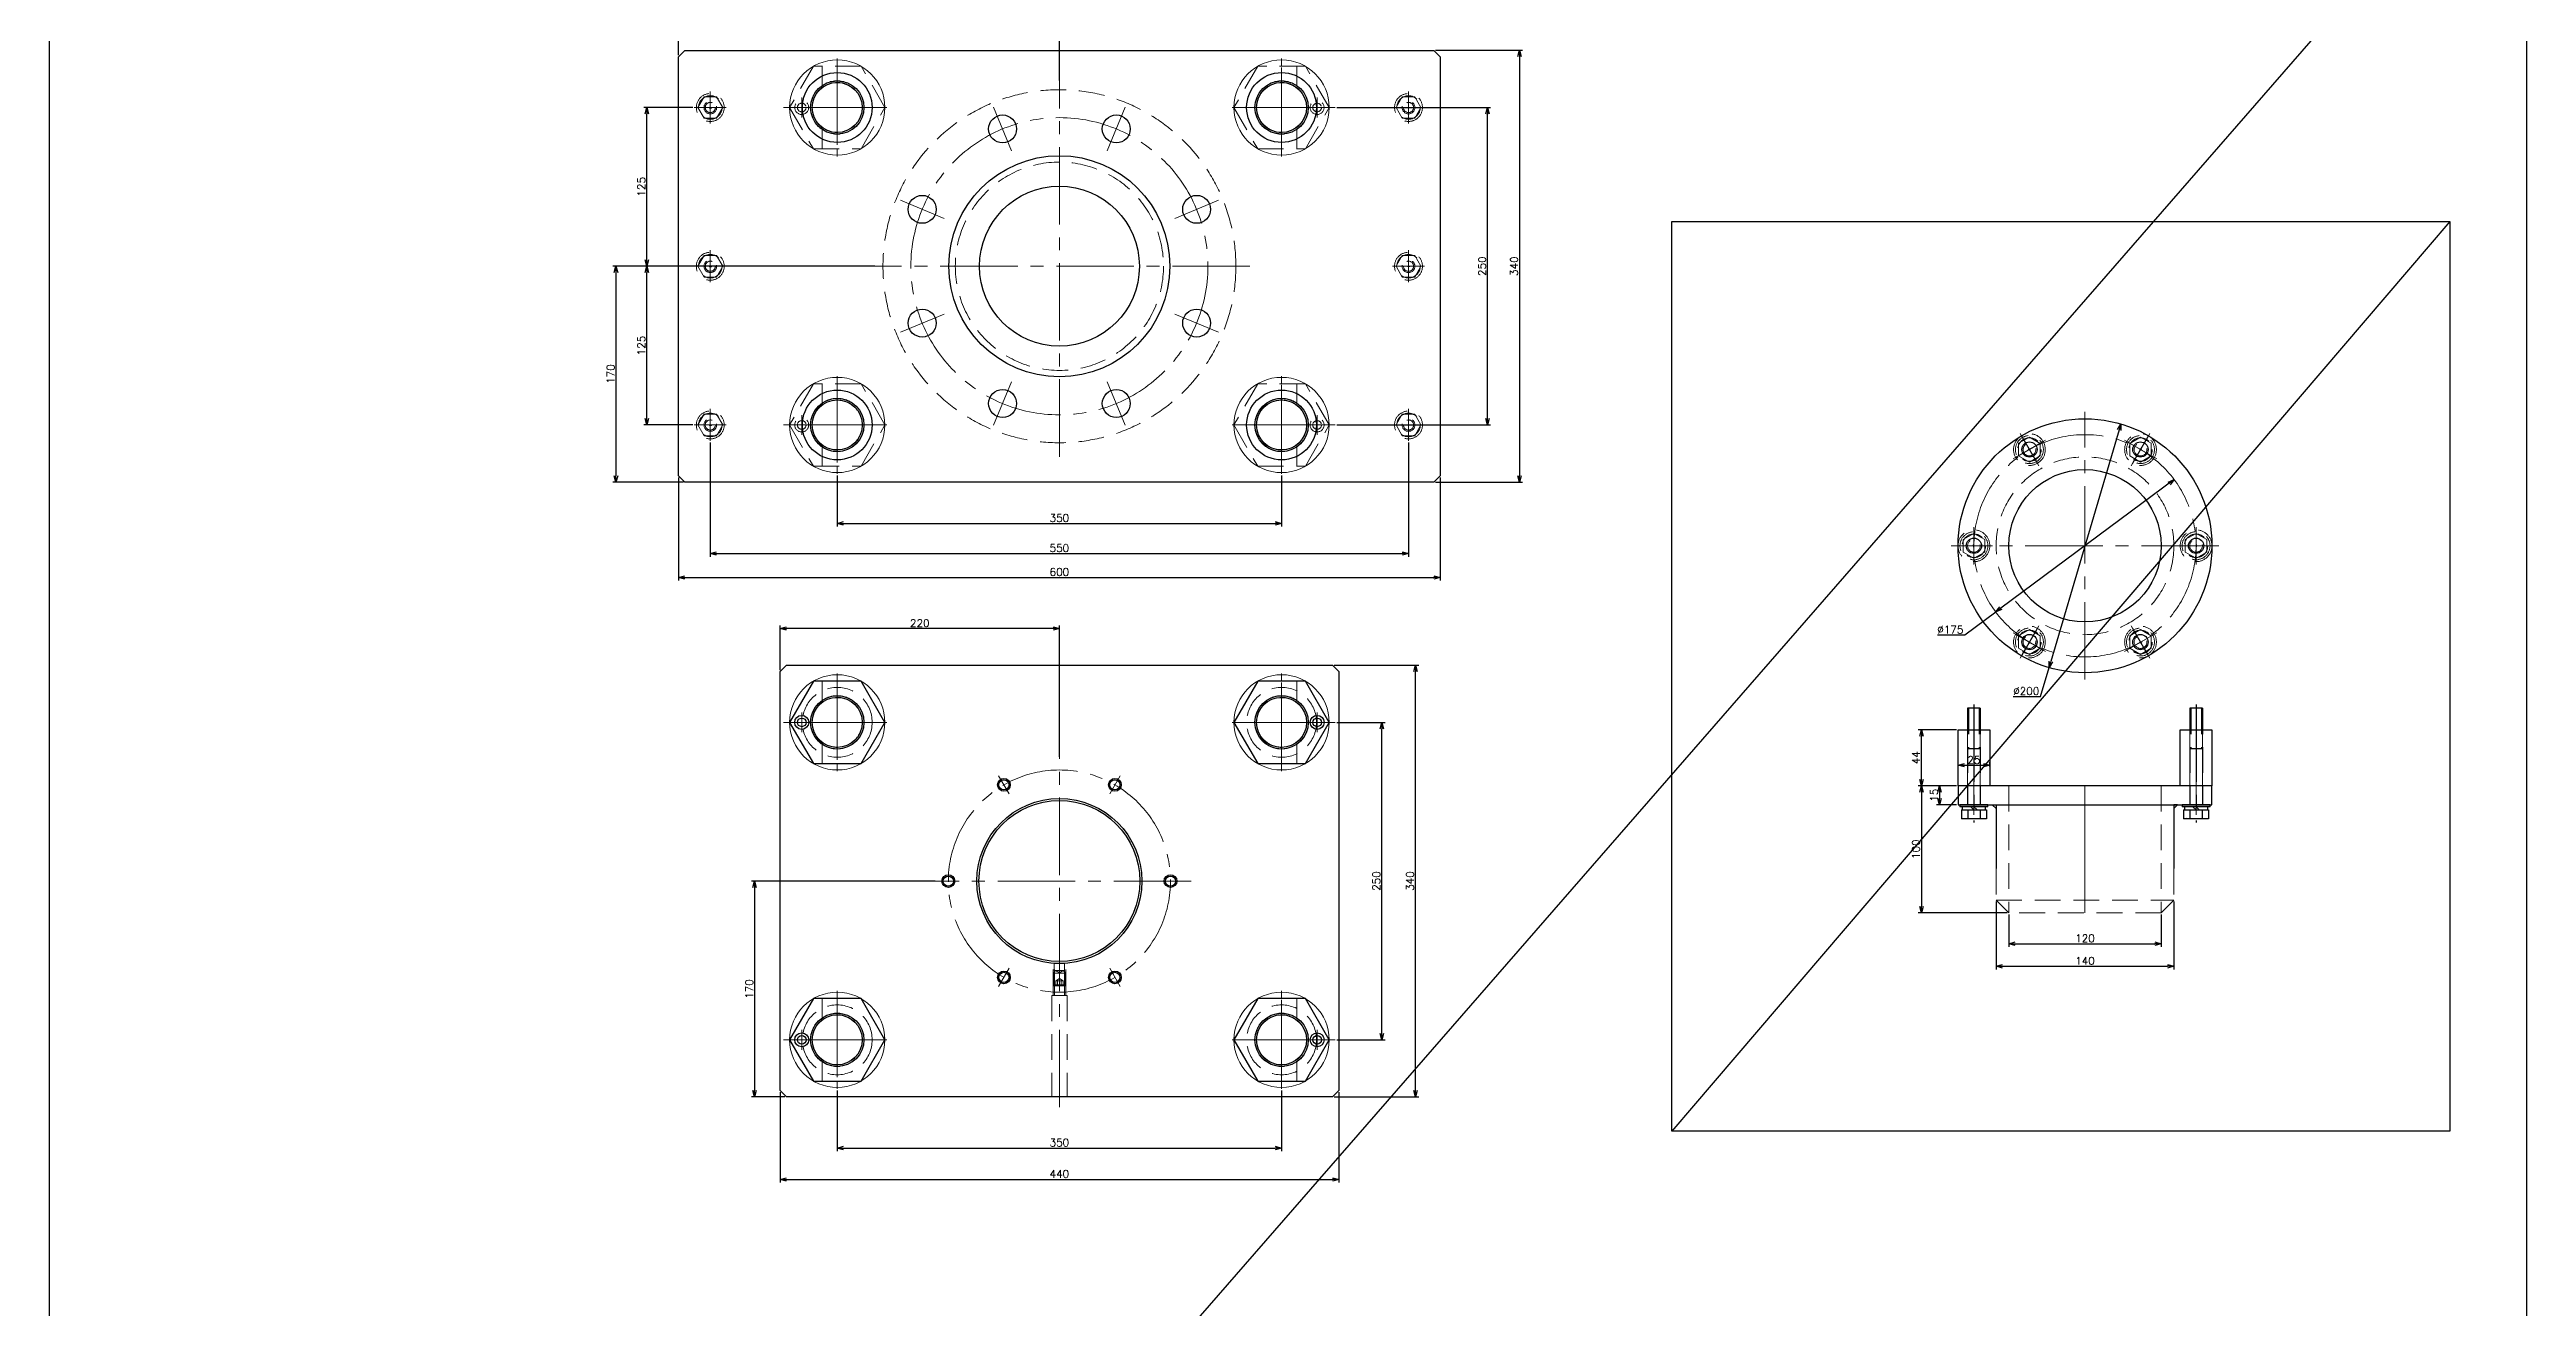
# Model space of a CAD drawing. Header units: millimetres. Extents: x 0 to 49006, y -7876 to 6995.
# Drawn here: x 18518 to 20469, y -2843 to -1852 of the extents above; entities that cross this region are included whole.
import ezdxf

# ---------------------------------------------------------------- set-up
doc = ezdxf.new("R2010")
doc.units = ezdxf.units.MM
doc.header["$LTSCALE"] = 3.2
doc.header["$PDMODE"] = 99
doc.header["$PDSIZE"] = 1
doc.linetypes.add('CENTER2', pattern=[28.575, 19.05, -3.175, 3.175, -3.175])
doc.linetypes.add('HIDDEN', pattern=[9.525, 6.35, -3.175])
for name, color, linetype, lineweight in [('04_HIDDEN', 2, 'HIDDEN', 13), ('05_CENTER', 4, 'CENTER2', 13), ('08_DIM', 3, 'Continuous', 13)]:
    doc.layers.add(name, color=color, linetype=linetype, lineweight=lineweight)
doc.layers.add('10_DRAFT', color=8, linetype='Continuous', lineweight=0, plot=False)
doc.layers.add('10_補助線', color=8, linetype='Continuous', lineweight=13, plot=False)
doc.styles.add('KSS_TXT', font='txt.shx', dxfattribs={"bigfont": 'extfont2.shx'})
doc.styles.add('KSS_TXT_L', font='txt.shx', dxfattribs={"height": 36, "bigfont": 'extfont2.shx'})
doc.dimstyles.new('KSS_DIM', dxfattribs={"dimscale": 12, "dimtxt": 3, "dimasz": 2.5, "dimexe": 1.25, "dimexo": 0.625, "dimtad": 1, "dimdsep": 46, "dimtxsty": 'KSS_TXT', "dimblk": 'OPEN30', "dimcen": 0, "dimazin": 2, "dimtfac": 0.75, "dimtmove": 0, "dimatfit": 3, "dimldrblk": 'OPEN30', "dimfxl": 1.25, "dimtolj": 1, "dimarcsym": 0})
doc.dimstyles.new('KSS_DIM$3', dxfattribs={"dimscale": 12, "dimtxt": 3, "dimasz": 2.5, "dimexe": 1.25, "dimexo": 0.625, "dimtad": 1, "dimtih": 1, "dimtoh": 1, "dimdsep": 46, "dimtxsty": 'KSS_TXT', "dimblk": 'OPEN30', "dimcen": 0, "dimazin": 2, "dimtfac": 0.75, "dimtofl": 0, "dimtmove": 0, "dimatfit": 3, "dimldrblk": 'OPEN30', "dimfxl": 1.25, "dimtolj": 1, "dimarcsym": 0})

# ---------------------------------------------------------------- blocks, each defined once
blk = doc.blocks.new('A$C71336A15_1_1')
at = {"color": 0}
for radius in [27.5, 21, 19.7]:
    blk.add_circle((0, 0), radius, dxfattribs=at)
at = {"layer": '05_CENTER'}
for p, q in [((0, 31.5), (0, -31.5)), ((-31.5, 0), (31.5, 0))]:
    blk.add_line(p, q, dxfattribs=at)
blk = doc.blocks.new('A$C114414DD_1_1')
at = {"color": 0}
for p, q in [((10, 16), (10, -34.2)), ((150, 16), (150, -34.2))]:
    blk.add_line(p, q, dxfattribs=at)
blk.add_lwpolyline([(180, 31), (-20, 31), (-20, 16), (180, 16)], close=True, dxfattribs=at)
at = {"color": 3}
for points in [[(10, 16), (10, 13), (7, 16), (7, 16)], [(150, 16), (150, 13), (153, 16), (153, 16)]]:
    blk.add_lwpolyline(points, close=True, dxfattribs=at)
at = {"layer": '04_HIDDEN'}
for p, q in [((20, 31), (20, -69)), ((140, 31), (140, -69)), ((10, -34.2), (10, -59)), ((150, -34.2), (150, -59)), ((10, -59), (20, -69)), ((10, -59), (150, -59)), ((140, -69), (20, -69)), ((150, -59), (140, -69))]:
    blk.add_line(p, q, dxfattribs=at)
at = {"layer": '05_CENTER'}
for p, q in [((-7.5, 38.4), (-7.5, 8.2)), ((167.5, 38.4), (167.5, 8.2))]:
    blk.add_line(p, q, dxfattribs=at)
at = {"layer": '10_DRAFT'}
blk.add_line((80, 31), (80, -69), dxfattribs=at)
blk = doc.blocks.new('A$C473059FA_1_1')
at = {"color": 0}
for centre, radius in [((0, 0), 100), ((-43.7, 75.8), 6), ((43.7, 75.8), 6), ((0, 0), 60), ((-87.5, 0), 6), ((87.5, 0), 6), ((-43.7, -75.8), 6), ((43.7, -75.8), 6)]:
    blk.add_circle(centre, radius, dxfattribs=at)
at = {"layer": '04_HIDDEN'}
blk.add_circle((0, 0), 70, dxfattribs=at)
at = {"layer": '05_CENTER'}
for p, q in [((0, -105.4), (0, 105.4)), ((-38, 65.8), (-49.5, 85.8)), ((38, 65.8), (49.5, 85.8)), ((78.4, 0), (101.6, 0)), ((105.4, 0), (-105.4, 0)), ((-78.4, 0), (-101.6, 0)), ((-38, -65.8), (-49.5, -85.8)), ((38, -65.8), (49.5, -85.8))]:
    blk.add_line(p, q, dxfattribs=at)
blk.add_circle((0, 0), 87.5, dxfattribs=at)
blk = doc.blocks.new('KNCLSS10-25-12b_1_1')
at = {"color": 0}
for radius in [12.5, 5]:
    blk.add_circle((0, 0), radius, dxfattribs=at)
at = {"layer": '05_CENTER', "color": 0}
for p, q in [((14.7, 0), (-14.7, 0)), ((0, -14.7), (0, 14.7))]:
    blk.add_line(p, q, dxfattribs=at)
blk = doc.blocks.new('A$C491655AE_1_1')
at = {"color": 0, "linetype": 'CENTER2'}
for p, q in [((-12.6, 0), (12.6, 0)), ((0, -12.6), (0, 12.6))]:
    blk.add_line(p, q, dxfattribs=at)
at = {"color": 0}
for p, q in [((-9.8, 0), (-4.9, 8.5)), ((-4.9, -8.5), (-9.8, 0)), ((-4.9, 8.5), (4.9, 8.5)), ((4.9, 8.5), (9.8, 0)), ((9.8, 0), (4.9, -8.5)), ((4.9, -8.5), (-4.9, -8.5))]:
    blk.add_line(p, q, dxfattribs=at)
for radius in [11, 9.25]:
    blk.add_circle((0, 0), radius, dxfattribs=at)
at = {"layer": '10_DRAFT', "style": 'KSS_TXT_L'}
blk.add_text('BT-M10', height=0.3, dxfattribs=at).set_placement((-0.7, -0.5))
blk = doc.blocks.new('M6Za_1_1')
at = {"color": 0}
for radius in [5.5, 3.4]:
    blk.add_circle((0, 0), radius, dxfattribs=at)
at = {"layer": '05_CENTER'}
for p, q in [((7.8, 0), (-7.8, 0)), ((0, -7.8), (0, 7.8))]:
    blk.add_line(p, q, dxfattribs=at)
blk = doc.blocks.new('A$C51C205AC_1_1')
at = {"color": 0}
blk.add_lwpolyline([(-18.8, 32.5), (-37.5, 0), (-18.8, -32.5), (18.8, -32.5), (37.5, 0), (18.8, 32.5)], close=True, dxfattribs=at)
for radius in [21, 19.7]:
    blk.add_circle((0, 0), radius, dxfattribs=at)
at = {"layer": '04_HIDDEN'}
for p, q in [((-12, 32.5), (-12, 17.2)), ((-12, -32.5), (-12, -17.2))]:
    blk.add_line(p, q, dxfattribs=at)
at = {"layer": '05_CENTER'}
for p, q in [((0, 38.5), (0, -38.5)), ((-42.3, 0), (42.3, 0))]:
    blk.add_line(p, q, dxfattribs=at)
at = {"layer": '10_補助線'}
blk.add_circle((0, 0), 37.5, dxfattribs=at)
blk.add_blockref('M6Za_1_1', (-28, 0))
blk = doc.blocks.new('A$C2D89044D_1_1')
at = {"color": 0}
blk.add_lwpolyline([(-215, 170), (215, 170), (220, 165), (220, -165), (215, -170), (-215, -170), (-220, -165), (-220, 165)], close=True, dxfattribs=at)
for centre, radius in [((-175, 125), 21), ((175, 125), 21), ((-43.7, 75.8), 5), ((-43.7, 75.8), 4), ((43.7, 75.8), 5), ((43.7, 75.8), 4), ((0, 0), 65), ((0, 0), 63.4), ((-87.5, 0), 5), ((-87.5, 0), 4), ((87.5, 0), 5), ((87.5, 0), 4), ((-43.7, -75.8), 5), ((-43.7, -75.8), 4), ((43.7, -75.8), 5), ((43.7, -75.8), 4), ((-175, -125), 21), ((175, -125), 21)]:
    blk.add_circle(centre, radius, dxfattribs=at)
at = {"layer": '04_HIDDEN'}
for p, q in [((-5, -90), (-5, -65)), ((-4, -90), (-4, -65)), ((4, -90), (4, -65)), ((5, -90), (5, -65)), ((-6, -90), (-6, -170)), ((6, -90), (-6, -90)), ((6, -90), (6, -170))]:
    blk.add_line(p, q, dxfattribs=at)
at = {"layer": '05_CENTER'}
for p, q in [((-175, 156.5), (-175, 93.5)), ((175, 156.5), (175, 93.5)), ((-206.5, 125), (-143.5, 125)), ((143.5, 125), (206.5, 125)), ((0, -178.1), (0, 103.8)), ((-47.9, 83), (-39.6, 68.6)), ((47.9, 83), (39.6, 68.6)), ((103.8, 0), (-103.8, 0)), ((-47.9, -83), (-39.6, -68.6)), ((47.9, -83), (39.6, -68.6)), ((-175, -93.5), (-175, -156.5)), ((175, -93.5), (175, -156.5)), ((-206.5, -125), (-143.5, -125)), ((143.5, -125), (206.5, -125))]:
    blk.add_line(p, q, dxfattribs=at)
blk.add_circle((0, 0), 87.5, dxfattribs=at)
blk = doc.blocks.new('_Open30')
at = {"color": 0, "linetype": 'ByBlock', "lineweight": -2}
for p, q in [((-1, 0.27), (0, 0)), ((0, 0), (-1, -0.27)), ((0, 0), (-1, 0))]:
    blk.add_line(p, q, dxfattribs=at)
blk = doc.blocks.new('*D764')
at = {"layer": '08_DIM', "color": 0, "lineweight": -2, "transparency": 16777216}
for p, q in [((19093.7, -2341), (19093.7, -2305.9)), ((19308.7, -2308.4), (19098.7, -2308.4)), ((19313.7, -2409.4), (19313.7, -2305.9))]:
    blk.add_line(p, q, dxfattribs=at)
at = {"layer": 'Defpoints', "color": 0, "transparency": 16777216}
for p in [(19093.7, -2308.4), (19093.7, -2342.2), (19313.7, -2410.6)]:
    blk.add_point(p, dxfattribs=at)
at = {"layer": '08_DIM', "color": 0, "lineweight": -2, "transparency": 16777216, "xscale": 5, "yscale": 5, "zscale": 5, "rotation": 180}
blk.add_blockref('_Open30', (19093.7, -2308.4), dxfattribs=at)
at = {"layer": '08_DIM', "color": 0, "lineweight": -2, "transparency": 16777216, "xscale": 5, "yscale": 5, "zscale": 5}
blk.add_blockref('_Open30', (19313.7, -2308.4), dxfattribs=at)
at = {"layer": '08_DIM', "color": 0, "transparency": 16777216, "insert": (19203.7, -2304.1), "char_height": 6, "attachment_point": 5, "style": 'KSS_TXT'}
blk.add_mtext('\\A1;220', dxfattribs=at)
blk = doc.blocks.new('SEPN10a_1_1')
at = {"color": 3}
blk.add_lwpolyline([(-5.5, 4.1), (0, 4.1), (0, -4.1), (-5.5, -4.1)], close=True, dxfattribs=at)
at = {"layer": '10_DRAFT'}
blk.add_line((-5.5, 0), (0, 0), dxfattribs=at)
blk = doc.blocks.new('MSSU10-12a_1_1')
at = {"color": 0}
for p, q in [((-12, 4.2), (-11.2, 5)), ((-12, 4.2), (-12, -4.2)), ((-12, 4.2), (-1.2, 4.2)), ((-11.2, 5), (-2, 5)), ((-11.2, 5), (-11.2, -5)), ((0, 3), (-2, 5)), ((-2, 5), (-2, -5)), ((0, -3), (0, 3)), ((-12, -4.2), (-1.2, -4.2)), ((-12, -4.2), (-11.2, -5)), ((-11.2, -5), (-2, -5)), ((0, -3), (-2, -5))]:
    blk.add_line(p, q, dxfattribs=at)
at = {"layer": '04_HIDDEN', "color": 0}
for p, q in [((-8, 2.9), (-12, 2.9)), ((-12, 1.4), (-8, 1.4)), ((-8, 2.9), (-8, -2.9)), ((-6.3, 0), (-8, 2.9)), ((-6.3, 0), (-8, -2.9)), ((0, 3), (-1.7, 0)), ((0, -3), (-1.7, 0)), ((-12, -1.4), (-8, -1.4)), ((-12, -2.9), (-8, -2.9))]:
    blk.add_line(p, q, dxfattribs=at)
at = {"layer": '05_CENTER', "color": 0}
blk.add_line((2, 0), (-14, 0), dxfattribs=at)
blk = doc.blocks.new('*D805')
at = {"layer": '08_DIM', "color": 0, "lineweight": -2, "transparency": 16777216}
for p, q in [((19138.7, -2672), (19138.7, -2719.9)), ((19488.7, -2672), (19488.7, -2719.9)), ((19143.7, -2717.4), (19483.7, -2717.4))]:
    blk.add_line(p, q, dxfattribs=at)
at = {"layer": 'Defpoints', "color": 0, "transparency": 16777216}
for p in [(19138.7, -2670.8), (19488.7, -2670.8), (19488.7, -2717.4)]:
    blk.add_point(p, dxfattribs=at)
at = {"layer": '08_DIM', "color": 0, "lineweight": -2, "transparency": 16777216, "xscale": 5, "yscale": 5, "zscale": 5, "rotation": 180}
blk.add_blockref('_Open30', (19138.7, -2717.4), dxfattribs=at)
at = {"layer": '08_DIM', "color": 0, "lineweight": -2, "transparency": 16777216, "xscale": 5, "yscale": 5, "zscale": 5}
blk.add_blockref('_Open30', (19488.7, -2717.4), dxfattribs=at)
at = {"layer": '08_DIM', "color": 0, "transparency": 16777216, "insert": (19313.7, -2713.1), "char_height": 6, "attachment_point": 5, "style": 'KSS_TXT'}
blk.add_mtext('\\A1;350', dxfattribs=at)
blk = doc.blocks.new('*D811')
at = {"layer": '08_DIM', "color": 0, "lineweight": -2, "transparency": 16777216}
for p, q in [((19093.7, -2673.5), (19093.7, -2744.6)), ((19533.7, -2673.5), (19533.7, -2744.6)), ((19098.7, -2742.1), (19528.7, -2742.1))]:
    blk.add_line(p, q, dxfattribs=at)
at = {"layer": 'Defpoints', "color": 0, "transparency": 16777216}
for p in [(19093.7, -2672.2), (19533.7, -2672.2), (19533.7, -2742.1)]:
    blk.add_point(p, dxfattribs=at)
at = {"layer": '08_DIM', "color": 0, "lineweight": -2, "transparency": 16777216, "xscale": 5, "yscale": 5, "zscale": 5, "rotation": 180}
blk.add_blockref('_Open30', (19093.7, -2742.1), dxfattribs=at)
at = {"layer": '08_DIM', "color": 0, "lineweight": -2, "transparency": 16777216, "xscale": 5, "yscale": 5, "zscale": 5}
blk.add_blockref('_Open30', (19533.7, -2742.1), dxfattribs=at)
at = {"layer": '08_DIM', "color": 0, "transparency": 16777216, "insert": (19313.7, -2737.8), "char_height": 6, "attachment_point": 5, "style": 'KSS_TXT'}
blk.add_mtext('\\A1;440', dxfattribs=at)
blk = doc.blocks.new('*D812')
at = {"layer": '08_DIM', "color": 0, "lineweight": -2, "transparency": 16777216}
for p, q in [((19532.2, -2382.2), (19570.2, -2382.2)), ((19567.7, -2627.2), (19567.7, -2387.2)), ((19532.2, -2632.2), (19570.2, -2632.2))]:
    blk.add_line(p, q, dxfattribs=at)
at = {"layer": 'Defpoints', "color": 0, "transparency": 16777216}
for p in [(19531, -2382.2), (19567.7, -2382.2), (19531, -2632.2)]:
    blk.add_point(p, dxfattribs=at)
at = {"layer": '08_DIM', "color": 0, "lineweight": -2, "transparency": 16777216, "xscale": 5, "yscale": 5, "zscale": 5}
for p, rotation in [((19567.7, -2382.2), 90), ((19567.7, -2632.2), 270)]:
    blk.add_blockref('_Open30', p, dxfattribs=dict(at, rotation=rotation))
at = {"layer": '08_DIM', "color": 0, "transparency": 16777216, "insert": (19563.4, -2507.2), "char_height": 6, "attachment_point": 5, "rotation": 90, "style": 'KSS_TXT'}
blk.add_mtext('\\A1;250', dxfattribs=at)
blk = doc.blocks.new('*D814')
at = {"layer": '08_DIM', "color": 0, "lineweight": -2, "transparency": 16777216}
for p, q in [((19530, -2337.2), (19596.7, -2337.2)), ((19594.2, -2672.2), (19594.2, -2342.2)), ((19530, -2677.2), (19596.7, -2677.2))]:
    blk.add_line(p, q, dxfattribs=at)
at = {"layer": 'Defpoints', "color": 0, "transparency": 16777216}
for p in [(19528.7, -2337.2), (19594.2, -2337.2), (19528.7, -2677.2)]:
    blk.add_point(p, dxfattribs=at)
at = {"layer": '08_DIM', "color": 0, "lineweight": -2, "transparency": 16777216, "xscale": 5, "yscale": 5, "zscale": 5}
for p, rotation in [((19594.2, -2337.2), 90), ((19594.2, -2677.2), 270)]:
    blk.add_blockref('_Open30', p, dxfattribs=dict(at, rotation=rotation))
at = {"layer": '08_DIM', "color": 0, "transparency": 16777216, "insert": (19589.9, -2507.2), "char_height": 6, "attachment_point": 5, "rotation": 90, "style": 'KSS_TXT'}
blk.add_mtext('\\A1;340', dxfattribs=at)
blk = doc.blocks.new('*D816')
at = {"layer": '08_DIM', "color": 0, "lineweight": -2, "transparency": 16777216}
for p, q in [((19215.9, -2507.2), (19071.1, -2507.2)), ((19073.6, -2512.2), (19073.6, -2672.2)), ((19097.5, -2677.2), (19071.1, -2677.2))]:
    blk.add_line(p, q, dxfattribs=at)
at = {"layer": 'Defpoints', "color": 0, "transparency": 16777216}
for p in [(19217.1, -2507.2), (19073.6, -2677.2), (19098.7, -2677.2)]:
    blk.add_point(p, dxfattribs=at)
at = {"layer": '08_DIM', "color": 0, "lineweight": -2, "transparency": 16777216, "xscale": 5, "yscale": 5, "zscale": 5}
for p, rotation in [((19073.6, -2507.2), 90), ((19073.6, -2677.2), 270)]:
    blk.add_blockref('_Open30', p, dxfattribs=dict(at, rotation=rotation))
at = {"layer": '08_DIM', "color": 0, "transparency": 16777216, "insert": (19069.4, -2592.2), "char_height": 6, "attachment_point": 5, "rotation": 90, "style": 'KSS_TXT'}
blk.add_mtext('\\A1;170', dxfattribs=at)
blk = doc.blocks.new('*D818')
at = {"layer": '08_DIM', "color": 0, "lineweight": -2, "transparency": 16777216}
for p, q in [((19168.4, -2023), (18961.9, -2023)), ((18964.4, -2028), (18964.4, -2188)), ((19017.5, -2193), (18961.9, -2193))]:
    blk.add_line(p, q, dxfattribs=at)
at = {"layer": 'Defpoints', "color": 0, "transparency": 16777216}
for p in [(19169.7, -2023), (18964.4, -2193), (19018.7, -2193)]:
    blk.add_point(p, dxfattribs=at)
at = {"layer": '08_DIM', "color": 0, "lineweight": -2, "transparency": 16777216, "xscale": 5, "yscale": 5, "zscale": 5}
for p, rotation in [((18964.4, -2023), 90), ((18964.4, -2193), 270)]:
    blk.add_blockref('_Open30', p, dxfattribs=dict(at, rotation=rotation))
at = {"layer": '08_DIM', "color": 0, "transparency": 16777216, "insert": (18960.2, -2108), "char_height": 6, "attachment_point": 5, "rotation": 90, "style": 'KSS_TXT'}
blk.add_mtext('\\A1;170', dxfattribs=at)
blk = doc.blocks.new('*D819')
at = {"layer": '08_DIM', "color": 0, "lineweight": -2, "transparency": 16777216}
for p, q in [((19138.7, -2187.8), (19138.7, -2228)), ((19488.7, -2187.8), (19488.7, -2228)), ((19143.7, -2225.5), (19483.7, -2225.5))]:
    blk.add_line(p, q, dxfattribs=at)
at = {"layer": 'Defpoints', "color": 0, "transparency": 16777216}
for p in [(19138.7, -2186.6), (19488.7, -2186.6), (19488.7, -2225.5)]:
    blk.add_point(p, dxfattribs=at)
at = {"layer": '08_DIM', "color": 0, "lineweight": -2, "transparency": 16777216, "xscale": 5, "yscale": 5, "zscale": 5, "rotation": 180}
blk.add_blockref('_Open30', (19138.7, -2225.5), dxfattribs=at)
at = {"layer": '08_DIM', "color": 0, "lineweight": -2, "transparency": 16777216, "xscale": 5, "yscale": 5, "zscale": 5}
blk.add_blockref('_Open30', (19488.7, -2225.5), dxfattribs=at)
at = {"layer": '08_DIM', "color": 0, "transparency": 16777216, "insert": (19313.7, -2221.3), "char_height": 6, "attachment_point": 5, "style": 'KSS_TXT'}
blk.add_mtext('\\A1;350', dxfattribs=at)
blk = doc.blocks.new('*D820')
at = {"layer": '08_DIM', "color": 0, "lineweight": -2, "transparency": 16777216}
for p, q in [((19038.7, -2161.9), (19038.7, -2251.8)), ((19588.7, -2161.9), (19588.7, -2251.8)), ((19043.7, -2249.3), (19583.7, -2249.3))]:
    blk.add_line(p, q, dxfattribs=at)
at = {"layer": 'Defpoints', "color": 0, "transparency": 16777216}
for p in [(19038.7, -2160.7), (19588.7, -2160.7), (19588.7, -2249.3)]:
    blk.add_point(p, dxfattribs=at)
at = {"layer": '08_DIM', "color": 0, "lineweight": -2, "transparency": 16777216, "xscale": 5, "yscale": 5, "zscale": 5, "rotation": 180}
blk.add_blockref('_Open30', (19038.7, -2249.3), dxfattribs=at)
at = {"layer": '08_DIM', "color": 0, "lineweight": -2, "transparency": 16777216, "xscale": 5, "yscale": 5, "zscale": 5}
blk.add_blockref('_Open30', (19588.7, -2249.3), dxfattribs=at)
at = {"layer": '08_DIM', "color": 0, "transparency": 16777216, "insert": (19313.7, -2245), "char_height": 6, "attachment_point": 5, "style": 'KSS_TXT'}
blk.add_mtext('\\A1;550', dxfattribs=at)
blk = doc.blocks.new('*D821')
at = {"layer": '08_DIM', "color": 0, "lineweight": -2, "transparency": 16777216}
for p, q in [((19013.7, -2189.3), (19013.7, -2270.6)), ((19613.7, -2189.3), (19613.7, -2270.6)), ((19018.7, -2268.1), (19608.7, -2268.1))]:
    blk.add_line(p, q, dxfattribs=at)
at = {"layer": 'Defpoints', "color": 0, "transparency": 16777216}
for p in [(19013.7, -2188), (19613.7, -2188), (19613.7, -2268.1)]:
    blk.add_point(p, dxfattribs=at)
at = {"layer": '08_DIM', "color": 0, "lineweight": -2, "transparency": 16777216, "xscale": 5, "yscale": 5, "zscale": 5, "rotation": 180}
blk.add_blockref('_Open30', (19013.7, -2268.1), dxfattribs=at)
at = {"layer": '08_DIM', "color": 0, "lineweight": -2, "transparency": 16777216, "xscale": 5, "yscale": 5, "zscale": 5}
blk.add_blockref('_Open30', (19613.7, -2268.1), dxfattribs=at)
at = {"layer": '08_DIM', "color": 0, "transparency": 16777216, "insert": (19313.7, -2263.8), "char_height": 6, "attachment_point": 5, "style": 'KSS_TXT'}
blk.add_mtext('\\A1;600', dxfattribs=at)
blk = doc.blocks.new('*D822')
at = {"layer": '08_DIM', "color": 0, "lineweight": -2, "transparency": 16777216}
for p, q in [((19532.2, -1898), (19653.4, -1898)), ((19650.9, -2143), (19650.9, -1903)), ((19532.2, -2148), (19653.4, -2148))]:
    blk.add_line(p, q, dxfattribs=at)
at = {"layer": 'Defpoints', "color": 0, "transparency": 16777216}
for p in [(19531, -1898), (19650.9, -1898), (19531, -2148)]:
    blk.add_point(p, dxfattribs=at)
at = {"layer": '08_DIM', "color": 0, "lineweight": -2, "transparency": 16777216, "xscale": 5, "yscale": 5, "zscale": 5}
for p, rotation in [((19650.9, -1898), 90), ((19650.9, -2148), 270)]:
    blk.add_blockref('_Open30', p, dxfattribs=dict(at, rotation=rotation))
at = {"layer": '08_DIM', "color": 0, "transparency": 16777216, "insert": (19646.7, -2023), "char_height": 6, "attachment_point": 5, "rotation": 90, "style": 'KSS_TXT'}
blk.add_mtext('\\A1;250', dxfattribs=at)
blk = doc.blocks.new('*D823')
at = {"layer": '08_DIM', "color": 0, "lineweight": -2, "transparency": 16777216}
for p, q in [((19610, -1853), (19678.6, -1853)), ((19676.1, -1858), (19676.1, -2188)), ((19610, -2193), (19678.6, -2193))]:
    blk.add_line(p, q, dxfattribs=at)
at = {"layer": 'Defpoints', "color": 0, "transparency": 16777216}
for p in [(19608.7, -1853), (19608.7, -2193), (19676.1, -2193)]:
    blk.add_point(p, dxfattribs=at)
at = {"layer": '08_DIM', "color": 0, "lineweight": -2, "transparency": 16777216, "xscale": 5, "yscale": 5, "zscale": 5}
for p, rotation in [((19676.1, -1853), 90), ((19676.1, -2193), 270)]:
    blk.add_blockref('_Open30', p, dxfattribs=dict(at, rotation=rotation))
at = {"layer": '08_DIM', "color": 0, "transparency": 16777216, "insert": (19671.9, -2023), "char_height": 6, "attachment_point": 5, "rotation": 90, "style": 'KSS_TXT'}
blk.add_mtext('\\A1;340', dxfattribs=at)
blk = doc.blocks.new('*D824')
at = {"layer": '08_DIM', "color": 0, "lineweight": -2, "transparency": 16777216}
for p, q in [((19023.6, -2023), (18986.2, -2023)), ((18988.7, -2143), (18988.7, -2028)), ((19024.8, -2148), (18986.2, -2148))]:
    blk.add_line(p, q, dxfattribs=at)
at = {"layer": 'Defpoints', "color": 0, "transparency": 16777216}
for p in [(18988.7, -2023), (19024.8, -2023), (19026.1, -2148)]:
    blk.add_point(p, dxfattribs=at)
at = {"layer": '08_DIM', "color": 0, "lineweight": -2, "transparency": 16777216, "xscale": 5, "yscale": 5, "zscale": 5}
for p, rotation in [((18988.7, -2023), 90), ((18988.7, -2148), 270)]:
    blk.add_blockref('_Open30', p, dxfattribs=dict(at, rotation=rotation))
at = {"layer": '08_DIM', "color": 0, "transparency": 16777216, "insert": (18984.4, -2085.5), "char_height": 6, "attachment_point": 5, "rotation": 90, "style": 'KSS_TXT'}
blk.add_mtext('\\A1;125', dxfattribs=at)
blk = doc.blocks.new('*D825')
at = {"layer": '08_DIM', "color": 0, "lineweight": -2, "transparency": 16777216}
for p, q in [((19024.8, -1898), (18986.2, -1898)), ((18988.7, -2018), (18988.7, -1903)), ((19024.8, -2023), (18986.2, -2023))]:
    blk.add_line(p, q, dxfattribs=at)
at = {"layer": 'Defpoints', "color": 0, "transparency": 16777216}
for p in [(18988.7, -1898), (19026.1, -1898), (19026.1, -2023)]:
    blk.add_point(p, dxfattribs=at)
at = {"layer": '08_DIM', "color": 0, "lineweight": -2, "transparency": 16777216, "xscale": 5, "yscale": 5, "zscale": 5}
for p, rotation in [((18988.7, -1898), 90), ((18988.7, -2023), 270)]:
    blk.add_blockref('_Open30', p, dxfattribs=dict(at, rotation=rotation))
at = {"layer": '08_DIM', "color": 0, "transparency": 16777216, "insert": (18984.4, -1960.5), "char_height": 6, "attachment_point": 5, "rotation": 90, "style": 'KSS_TXT'}
blk.add_mtext('\\A1;125', dxfattribs=at)
blk = doc.blocks.new('*D827')
at = {"layer": '08_DIM', "color": 0, "lineweight": -2, "transparency": 16777216}
for p, q in [((19013.7, -1856.8), (19013.7, -1824.2)), ((19018.7, -1826.7), (19308.7, -1826.7)), ((19313.7, -1876.8), (19313.7, -1824.2))]:
    blk.add_line(p, q, dxfattribs=at)
at = {"layer": 'Defpoints', "color": 0, "transparency": 16777216}
for p in [(19313.7, -1826.7), (19013.7, -1858), (19313.7, -1878)]:
    blk.add_point(p, dxfattribs=at)
at = {"layer": '08_DIM', "color": 0, "lineweight": -2, "transparency": 16777216, "xscale": 5, "yscale": 5, "zscale": 5, "rotation": 180}
blk.add_blockref('_Open30', (19013.7, -1826.7), dxfattribs=at)
at = {"layer": '08_DIM', "color": 0, "lineweight": -2, "transparency": 16777216, "xscale": 5, "yscale": 5, "zscale": 5}
blk.add_blockref('_Open30', (19313.7, -1826.7), dxfattribs=at)
at = {"layer": '08_DIM', "color": 0, "transparency": 16777216, "insert": (19163.7, -1822.4), "char_height": 6, "attachment_point": 5, "style": 'KSS_TXT'}
blk.add_mtext('\\A1;300', dxfattribs=at)
blk = doc.blocks.new('*D833')
at = {"layer": '08_DIM', "color": 0, "lineweight": -2, "transparency": 16777216}
for p, q in [((20061.6, -2533.4), (20061.6, -2559)), ((20181.6, -2533.4), (20181.6, -2559)), ((20066.6, -2556.5), (20176.6, -2556.5))]:
    blk.add_line(p, q, dxfattribs=at)
at = {"layer": 'Defpoints', "color": 0, "transparency": 16777216}
for p in [(20061.6, -2532.1), (20181.6, -2532.1), (20181.6, -2556.5)]:
    blk.add_point(p, dxfattribs=at)
at = {"layer": '08_DIM', "color": 0, "lineweight": -2, "transparency": 16777216, "xscale": 5, "yscale": 5, "zscale": 5, "rotation": 180}
blk.add_blockref('_Open30', (20061.6, -2556.5), dxfattribs=at)
at = {"layer": '08_DIM', "color": 0, "lineweight": -2, "transparency": 16777216, "xscale": 5, "yscale": 5, "zscale": 5}
blk.add_blockref('_Open30', (20181.6, -2556.5), dxfattribs=at)
at = {"layer": '08_DIM', "color": 0, "transparency": 16777216, "insert": (20121.6, -2552.3), "char_height": 6, "attachment_point": 5, "style": 'KSS_TXT'}
blk.add_mtext('\\A1;120', dxfattribs=at)
blk = doc.blocks.new('*D834')
at = {"layer": '08_DIM', "color": 0, "lineweight": -2, "transparency": 16777216}
for p, q in [((20051.6, -2523.4), (20051.6, -2576.8)), ((20191.6, -2523.4), (20191.6, -2576.8)), ((20056.6, -2574.3), (20186.6, -2574.3))]:
    blk.add_line(p, q, dxfattribs=at)
at = {"layer": 'Defpoints', "color": 0, "transparency": 16777216}
for p in [(20051.6, -2522.1), (20191.6, -2522.1), (20191.6, -2574.3)]:
    blk.add_point(p, dxfattribs=at)
at = {"layer": '08_DIM', "color": 0, "lineweight": -2, "transparency": 16777216, "xscale": 5, "yscale": 5, "zscale": 5, "rotation": 180}
blk.add_blockref('_Open30', (20051.6, -2574.3), dxfattribs=at)
at = {"layer": '08_DIM', "color": 0, "lineweight": -2, "transparency": 16777216, "xscale": 5, "yscale": 5, "zscale": 5}
blk.add_blockref('_Open30', (20191.6, -2574.3), dxfattribs=at)
at = {"layer": '08_DIM', "color": 0, "transparency": 16777216, "insert": (20121.6, -2570), "char_height": 6, "attachment_point": 5, "style": 'KSS_TXT'}
blk.add_mtext('\\A1;140', dxfattribs=at)
blk = doc.blocks.new('*D835')
at = {"layer": '08_DIM', "color": 0, "lineweight": -2, "transparency": 16777216}
for p, q in [((20020.3, -2388.1), (19990.2, -2388.1)), ((19992.7, -2427.1), (19992.7, -2393.1)), ((20020.3, -2432.1), (19990.2, -2432.1))]:
    blk.add_line(p, q, dxfattribs=at)
at = {"layer": 'Defpoints', "color": 0, "transparency": 16777216}
for p in [(19992.7, -2388.1), (20021.6, -2388.1), (20021.6, -2432.1)]:
    blk.add_point(p, dxfattribs=at)
at = {"layer": '08_DIM', "color": 0, "lineweight": -2, "transparency": 16777216, "xscale": 5, "yscale": 5, "zscale": 5}
for p, rotation in [((19992.7, -2388.1), 90), ((19992.7, -2432.1), 270)]:
    blk.add_blockref('_Open30', p, dxfattribs=dict(at, rotation=rotation))
at = {"layer": '08_DIM', "color": 0, "transparency": 16777216, "insert": (19988.4, -2410.1), "char_height": 6, "attachment_point": 5, "rotation": 90, "style": 'KSS_TXT'}
blk.add_mtext('\\A1;44', dxfattribs=at)
blk = doc.blocks.new('*D836')
at = {"layer": '08_DIM', "color": 0, "lineweight": -2, "transparency": 16777216}
for p, q in [((20020.3, -2432.1), (19990.2, -2432.1)), ((19992.7, -2437.1), (19992.7, -2527.1)), ((20060.3, -2532.1), (19990.2, -2532.1))]:
    blk.add_line(p, q, dxfattribs=at)
at = {"layer": 'Defpoints', "color": 0, "transparency": 16777216}
for p in [(20021.6, -2432.1), (19992.7, -2532.1), (20061.6, -2532.1)]:
    blk.add_point(p, dxfattribs=at)
at = {"layer": '08_DIM', "color": 0, "lineweight": -2, "transparency": 16777216, "xscale": 5, "yscale": 5, "zscale": 5}
for p, rotation in [((19992.7, -2432.1), 90), ((19992.7, -2532.1), 270)]:
    blk.add_blockref('_Open30', p, dxfattribs=dict(at, rotation=rotation))
at = {"layer": '08_DIM', "color": 0, "transparency": 16777216, "insert": (19988.4, -2482.1), "char_height": 6, "attachment_point": 5, "rotation": 90, "style": 'KSS_TXT'}
blk.add_mtext('\\A1;100', dxfattribs=at)
blk = doc.blocks.new('*D837')
at = {"layer": '08_DIM', "color": 0, "lineweight": -2, "transparency": 16777216}
for p, q in [((20020.3, -2432.1), (20004.5, -2432.1)), ((20007, -2437.1), (20007, -2442.1)), ((20020.3, -2447.1), (20004.5, -2447.1))]:
    blk.add_line(p, q, dxfattribs=at)
at = {"layer": 'Defpoints', "color": 0, "transparency": 16777216}
for p in [(20021.6, -2432.1), (20007, -2447.1), (20021.6, -2447.1)]:
    blk.add_point(p, dxfattribs=at)
at = {"layer": '08_DIM', "color": 0, "lineweight": -2, "transparency": 16777216, "xscale": 5, "yscale": 5, "zscale": 5}
for p, rotation in [((20007, -2432.1), 90), ((20007, -2447.1), 270)]:
    blk.add_blockref('_Open30', p, dxfattribs=dict(at, rotation=rotation))
at = {"layer": '08_DIM', "color": 0, "transparency": 16777216, "insert": (20002.7, -2439.6), "char_height": 6, "attachment_point": 5, "rotation": 90, "style": 'KSS_TXT'}
blk.add_mtext('\\A1;15', dxfattribs=at)
blk = doc.blocks.new('*D838')
at = {"layer": '08_DIM', "color": 0, "lineweight": -2, "transparency": 16777216}
for p, q in [((20021.6, -2416.9), (20021.6, -2413.5)), ((20026.6, -2416), (20041.6, -2416)), ((20046.6, -2416.9), (20046.6, -2413.5))]:
    blk.add_line(p, q, dxfattribs=at)
at = {"layer": 'Defpoints', "color": 0, "transparency": 16777216}
for p in [(20021.6, -2418.1), (20046.6, -2416), (20046.6, -2418.1)]:
    blk.add_point(p, dxfattribs=at)
at = {"layer": '08_DIM', "color": 0, "lineweight": -2, "transparency": 16777216, "xscale": 5, "yscale": 5, "zscale": 5, "rotation": 180}
blk.add_blockref('_Open30', (20021.6, -2416), dxfattribs=at)
at = {"layer": '08_DIM', "color": 0, "lineweight": -2, "transparency": 16777216, "xscale": 5, "yscale": 5, "zscale": 5}
blk.add_blockref('_Open30', (20046.6, -2416), dxfattribs=at)
at = {"layer": '08_DIM', "color": 0, "transparency": 16777216, "insert": (20034.1, -2411.8), "char_height": 6, "attachment_point": 5, "style": 'KSS_TXT'}
blk.add_mtext('\\A1;25', dxfattribs=at)
blk = doc.blocks.new('*D839')
at = {"layer": '08_DIM', "color": 0, "lineweight": -2, "transparency": 16777216}
for p, q in [((20191.9, -2191.1), (20055.3, -2292.3)), ((20026.8, -2313.4), (20051.3, -2295.3)), ((20005.5, -2313.4), (20026.8, -2313.4))]:
    blk.add_line(p, q, dxfattribs=at)
at = {"layer": 'Defpoints', "color": 0, "transparency": 16777216}
for p in [(20191.9, -2191.1), (20051.3, -2295.3)]:
    blk.add_point(p, dxfattribs=at)
at = {"layer": '08_DIM', "color": 0, "lineweight": -2, "transparency": 16777216, "xscale": 5, "yscale": 5, "zscale": 5}
for p, rotation in [((20191.9, -2191.1), 36.54980704613615), ((20051.3, -2295.3), 216.5498070461362)]:
    blk.add_blockref('_Open30', p, dxfattribs=dict(at, rotation=rotation))
at = {"layer": '08_DIM', "color": 0, "transparency": 16777216, "insert": (20015.5, -2309.2), "char_height": 6, "attachment_point": 5, "style": 'KSS_TXT'}
blk.add_mtext('\\A1;%%C175', dxfattribs=at)
blk = doc.blocks.new('*D840')
at = {"layer": '08_DIM', "color": 0, "lineweight": -2, "transparency": 16777216}
for p, q in [((20149.8, -2147.3), (20094.7, -2334.3)), ((20086.6, -2361.8), (20093.3, -2339.1)), ((20065.1, -2361.8), (20086.6, -2361.8))]:
    blk.add_line(p, q, dxfattribs=at)
at = {"layer": 'Defpoints', "color": 0, "transparency": 16777216}
for p in [(20149.8, -2147.3), (20093.3, -2339.1)]:
    blk.add_point(p, dxfattribs=at)
at = {"layer": '08_DIM', "color": 0, "lineweight": -2, "transparency": 16777216, "xscale": 5, "yscale": 5, "zscale": 5}
for p, rotation in [((20149.8, -2147.3), 73.59234549319986), ((20093.3, -2339.1), 253.5923454931998)]:
    blk.add_blockref('_Open30', p, dxfattribs=dict(at, rotation=rotation))
at = {"layer": '08_DIM', "color": 0, "transparency": 16777216, "insert": (20075.3, -2357.6), "char_height": 6, "attachment_point": 5, "style": 'KSS_TXT'}
blk.add_mtext('\\A1;%%C200', dxfattribs=at)
blk = doc.blocks.new('M10Tz_1_1')
at = {"color": 0}
for radius in [5, 4]:
    blk.add_circle((0, 0), radius, dxfattribs=at)
at = {"layer": '05_CENTER'}
for p, q in [((8.3, 0), (-8.3, 0)), ((0, -8.3), (0, 8.3))]:
    blk.add_line(p, q, dxfattribs=at)
blk = doc.blocks.new('A$C65E52C81_1_1')
at = {"color": 0}
blk.add_lwpolyline([(-295, 170), (295, 170), (300, 165), (300, -165), (295, -170), (-295, -170), (-300, -165), (-300, 165)], close=True, dxfattribs=at)
for centre, radius in [((-175, 125), 21), ((175, 125), 21), ((-44.8, 108.1), 11), ((44.8, 108.1), 11), ((0, 0), 87), ((0, 0), 63), ((-108.1, 44.8), 11), ((108.1, 44.8), 11), ((-108.1, -44.8), 11), ((108.1, -44.8), 11), ((-44.8, -108.1), 11), ((44.8, -108.1), 11), ((-175, -125), 21), ((175, -125), 21)]:
    blk.add_circle(centre, radius, dxfattribs=at)
at = {"layer": '04_HIDDEN'}
for radius in [139, 82]:
    blk.add_circle((0, 0), radius, dxfattribs=at)
at = {"layer": '05_CENTER'}
for p, q in [((-175, 156.5), (-175, 93.5)), ((175, 156.5), (175, 93.5)), ((0, -150), (0, 150)), ((-206.5, 125), (-143.5, 125)), ((-37.7, 90.9), (-51.9, 125.2)), ((37.7, 90.9), (51.9, 125.2)), ((143.5, 125), (206.5, 125)), ((-90.9, 37.7), (-125.2, 51.9)), ((90.9, 37.7), (125.2, 51.9)), ((150, 0), (-150, 0)), ((-90.9, -37.7), (-125.2, -51.9)), ((90.9, -37.7), (125.2, -51.9)), ((-175, -93.5), (-175, -156.5)), ((-37.7, -90.9), (-51.9, -125.2)), ((37.7, -90.9), (51.9, -125.2)), ((175, -93.5), (175, -156.5)), ((-206.5, -125), (-143.5, -125)), ((143.5, -125), (206.5, -125))]:
    blk.add_line(p, q, dxfattribs=at)
blk.add_circle((0, 0), 117, dxfattribs=at)
at = {"layer": '04_HIDDEN'}
for p in [(-275, 125), (-275, 0), (-275, -125)]:
    blk.add_blockref('M10Tz_1_1', p, dxfattribs=at)
at = {"layer": '04_HIDDEN', "xscale": -1}
for p in [(275, 125), (275, 0), (275, -125)]:
    blk.add_blockref('M10Tz_1_1', p, dxfattribs=at)
blk = doc.blocks.new('A$C479D0D79_1_1')
at = {"color": 0}
for p, q in [((-11, 1.5), (11, 1.5)), ((-11, 1.5), (-11, 0)), ((-11, 0), (11, 0)), ((-9.8, 11), (9.8, 11)), ((-9.8, 4), (-9.8, 11)), ((9.8, 4), (-9.8, 4)), ((-9.2, 4), (-9.2, 1.5)), ((-4.9, 4), (-4.9, 11)), ((0, 1.5), (-2.5, 4)), ((0, 4), (2.5, 1.5)), ((4.9, 4), (4.9, 11)), ((9.2, 1.5), (9.2, 4)), ((9.8, 4), (9.8, 11)), ((11, 0), (11, 1.5))]:
    blk.add_line(p, q, dxfattribs=at)
at = {"color": 0, "linetype": 'HIDDEN'}
for p, q in [((-5, -76), (-5, 0)), ((5, -76), (5, 0)), ((-5, -44), (5, -44)), ((-4.2, -76), (-4.2, -44)), ((4.2, -76), (4.2, -44)), ((-5, -76), (5, -76))]:
    blk.add_line(p, q, dxfattribs=at)
at = {"color": 0, "linetype": 'CENTER2'}
blk.add_line((0, -79), (0, 14), dxfattribs=at)
at = {"layer": '10_DRAFT', "style": 'KSS_TXT_L'}
blk.add_text('BT-M10x80L,SW,PW', height=0.3, dxfattribs=at).set_placement((5, 10.7))
blk = doc.blocks.new('KNCLSS10-25-12a_1_1')
at = {"color": 0}
blk.add_lwpolyline([(12.5, -44), (-12.5, -44), (-12.5, 0), (12.5, 0)], close=True, dxfattribs=at)
at = {"layer": '04_HIDDEN', "color": 0}
for p, q in [((-5, 0), (-5, -44)), ((5, 0), (5, -44))]:
    blk.add_line(p, q, dxfattribs=at)
at = {"layer": '10_DRAFT'}
blk.add_line((0, 0), (0, -44), dxfattribs=at)

msp = doc.modelspace()

# ---------------------------------------------------------------- linework, layer by layer
at = {"color": 3}
for p, q in [((20299.463, -1845.511), (18518.185, -3889.179)), ((20409.087, -1987.901), (19796.117, -2704.046))]:
    msp.add_line(p, q, dxfattribs=at)
for points in [[(18518.185, -1793.526), (20469.34, -1793.526), (20469.34, -3889.179), (18518.185, -3889.179)], [(19796.117, -1987.901), (20409.087, -1987.901), (20409.087, -2704.046), (19796.117, -2704.046)]]:
    msp.add_lwpolyline(points, close=True, dxfattribs=at)

# ---------------------------------------------------------------- block references
for name, p in [('A$C65E52C81_1_1', (19313.702, -2023.046)), ('A$C71336A15_1_1', (19138.702, -1898.046)), ('A$C71336A15_1_1', (19488.702, -1898.046)), ('A$C71336A15_1_1', (19138.702, -2148.046)), ('A$C71336A15_1_1', (19488.702, -2148.046)), ('A$C2D89044D_1_1', (19313.702, -2507.212)), ('A$C51C205AC_1_1', (19138.702, -2382.212)), ('A$C114414DD_1_1', (20041.568, -2463.145)), ('A$C51C205AC_1_1', (19138.702, -2632.212))]:
    msp.add_blockref(name, p)
for name, p, rotation in [('A$C473059FA_1_1', (20121.568, -2243.179), 359.9999999974119), ('A$C51C205AC_1_1', (19488.702, -2382.212), 180), ('A$C479D0D79_1_1', (20034.069, -2447.145), 180), ('A$C479D0D79_1_1', (20209.069, -2447.145), 180), ('A$C51C205AC_1_1', (19488.702, -2632.212), 180)]:
    msp.add_blockref(name, p, dxfattribs=dict(rotation=rotation))
at = {"color": 4}
for p in [(20034.069, -2388.145), (20209.069, -2388.145)]:
    msp.add_blockref('KNCLSS10-25-12a_1_1', p, dxfattribs=at)
at = {"layer": '04_HIDDEN'}
for name, p in [('A$C51C205AC_1_1', (19138.702, -1898.046)), ('A$C491655AE_1_1', (19038.702, -1898.046)), ('A$C491655AE_1_1', (19588.702, -1898.046)), ('A$C491655AE_1_1', (19038.702, -2023.046)), ('A$C491655AE_1_1', (19588.702, -2023.046)), ('A$C51C205AC_1_1', (19138.702, -2148.046)), ('A$C491655AE_1_1', (19038.702, -2148.046)), ('A$C491655AE_1_1', (19588.702, -2148.046)), ('A$C71336A15_1_1', (19138.702, -2382.212)), ('A$C71336A15_1_1', (19488.702, -2382.212)), ('A$C71336A15_1_1', (19138.702, -2632.212)), ('A$C71336A15_1_1', (19488.702, -2632.212))]:
    msp.add_blockref(name, p, dxfattribs=at)
for name, p, rotation in [('A$C51C205AC_1_1', (19488.702, -1898.046), 180), ('A$C51C205AC_1_1', (19488.702, -2148.046), 180), ('A$C491655AE_1_1', (20077.818, -2167.402), 209.9999999974295), ('A$C491655AE_1_1', (20165.318, -2167.402), 149.9999999974296), ('A$C491655AE_1_1', (20034.068, -2243.179), 269.9999999974297), ('A$C491655AE_1_1', (20209.068, -2243.179), 89.99999999742961), ('A$C491655AE_1_1', (20077.818, -2318.956), 329.9999999974295), ('A$C491655AE_1_1', (20165.318, -2318.956), 29.99999999742961)]:
    msp.add_blockref(name, p, dxfattribs=dict(at, rotation=rotation))
at = {"layer": '04_HIDDEN', "color": 4}
for p, rotation in [((20077.818, -2167.402), 209.9999999974295), ((20165.318, -2167.402), 149.9999999974296), ((20034.068, -2243.179), 269.9999999974295), ((20209.068, -2243.179), 89.99999999742961), ((20077.818, -2318.956), 329.9999999974295), ((20165.318, -2318.956), 29.99999999742962)]:
    msp.add_blockref('KNCLSS10-25-12b_1_1', p, dxfattribs=dict(at, rotation=rotation))
at = {"layer": '04_HIDDEN', "xscale": -1, "rotation": 270}
msp.add_blockref('SEPN10a_1_1', (19313.702, -2572.212), dxfattribs=at)
at = {"layer": '04_HIDDEN', "color": 4, "xscale": -1, "rotation": 270}
msp.add_blockref('MSSU10-12a_1_1', (19313.702, -2577.712), dxfattribs=at)

# ---------------------------------------------------------------- dimensions: what is measured, and where the dimension line sits
at = {"layer": '08_DIM'}
for base, p1, p2, picture, middle in [((19313.702, -1826.681), (19013.702, -1858.046), (19313.702, -1878.046), '*D827', (19163.702, -1822.431)), ((19588.702, -2249.303), (19038.702, -2160.682), (19588.702, -2160.682), '*D820', (19313.702, -2245.045)), ((19613.702, -2268.072), (19013.702, -2188.046), (19613.702, -2188.046), '*D821', (19313.702, -2263.822)), ((20046.568, -2416.024), (20021.568, -2418.145), (20046.568, -2418.145), '*D838', (20034.068, -2411.77))]:
    dim = msp.add_linear_dim(base=base, p1=p1, p2=p2, dimstyle='KSS_DIM', override={"dimscale": 2}, dxfattribs=at)
    dim.commit()
    dim.dimension.update_dxf_attribs({"geometry": picture, "text_midpoint": middle})
at = {"layer": '08_DIM', "color": 1}
for base, p1, p2, picture, middle in [((19676.137, -2193.046), (19608.702, -1853.046), (19608.702, -2193.046), '*D823', (19671.887, -2023.046)), ((19650.908, -1898.046), (19530.983, -2148.046), (19530.983, -1898.046), '*D822', (19646.654, -2023.046)), ((18964.416, -2193.046), (19169.654, -2023.046), (19018.702, -2193.046), '*D818', (18960.166, -2108.046)), ((19594.156, -2337.212), (19528.702, -2677.212), (19528.702, -2337.212), '*D814', (19589.906, -2507.212)), ((19567.664, -2382.212), (19530.983, -2632.212), (19530.983, -2382.212), '*D812', (19563.41, -2507.212)), ((19992.677, -2388.145), (20021.568, -2432.145), (20021.569, -2388.145), '*D835', (19988.427, -2410.145)), ((19992.677, -2532.145), (20021.568, -2432.145), (20061.568, -2532.145), '*D836', (19988.427, -2482.145)), ((20006.999, -2447.145), (20021.568, -2432.145), (20021.568, -2447.145), '*D837', (20002.745, -2439.645)), ((19073.635, -2677.212), (19217.103, -2507.212), (19098.702, -2677.212), '*D816', (19069.385, -2592.212))]:
    dim = msp.add_linear_dim(base=base, p1=p1, p2=p2, angle=90, dimstyle='KSS_DIM', override={"dimscale": 2}, dxfattribs=at)
    dim.commit()
    dim.dimension.update_dxf_attribs({"geometry": picture, "text_midpoint": middle})
at = {"layer": '08_DIM'}
for base, p1, p2, picture, middle in [((18988.688, -1898.046), (19026.066, -2023.046), (19026.066, -1898.046), '*D825', (18984.434, -1960.546)), ((18988.688, -2023.046), (19026.066, -2148.046), (19024.816, -2023.046), '*D824', (18984.434, -2085.546))]:
    dim = msp.add_linear_dim(base=base, p1=p1, p2=p2, angle=90, dimstyle='KSS_DIM', override={"dimscale": 2}, dxfattribs=at)
    dim.commit()
    dim.dimension.update_dxf_attribs({"geometry": picture, "text_midpoint": middle})
at = {"layer": '08_DIM', "color": 1}
for p1, p2, picture, middle in [((20149.815, -2147.252), (20093.322, -2339.107), '*D840', (20075.251, -2361.844)), ((20191.861, -2191.071), (20051.276, -2295.287), '*D839', (20015.543, -2313.437))]:
    dim = msp.add_diameter_dim_2p(p1=p1, p2=p2, dimstyle='KSS_DIM$3', override={"dimscale": 2, "dimpost": '%%C<>', "dimtix": 1, "dimatfit": 2}, dxfattribs=at)
    dim.commit()
    dim.dimension.update_dxf_attribs({"geometry": picture, "text_midpoint": middle, "dimtype": 163})
for base, p1, p2, picture, middle in [((19488.702, -2225.535), (19138.702, -2186.59), (19488.702, -2186.59), '*D819', (19313.702, -2221.281)), ((19093.702, -2308.399), (19313.702, -2410.613), (19093.702, -2342.212), '*D764', (19203.702, -2304.149)), ((20191.568, -2574.252), (20051.568, -2522.145), (20191.568, -2522.145), '*D834', (20121.568, -2570.002)), ((20181.568, -2556.521), (20061.568, -2532.145), (20181.568, -2532.145), '*D833', (20121.568, -2552.271)), ((19533.702, -2742.066), (19093.702, -2672.212), (19533.702, -2672.212), '*D811', (19313.702, -2737.816)), ((19488.702, -2717.385), (19138.702, -2670.756), (19488.702, -2670.756), '*D805', (19313.702, -2713.131))]:
    dim = msp.add_linear_dim(base=base, p1=p1, p2=p2, dimstyle='KSS_DIM', override={"dimscale": 2}, dxfattribs=at)
    dim.commit()
    dim.dimension.update_dxf_attribs({"geometry": picture, "text_midpoint": middle})

doc.saveas('drawing.dxf')
